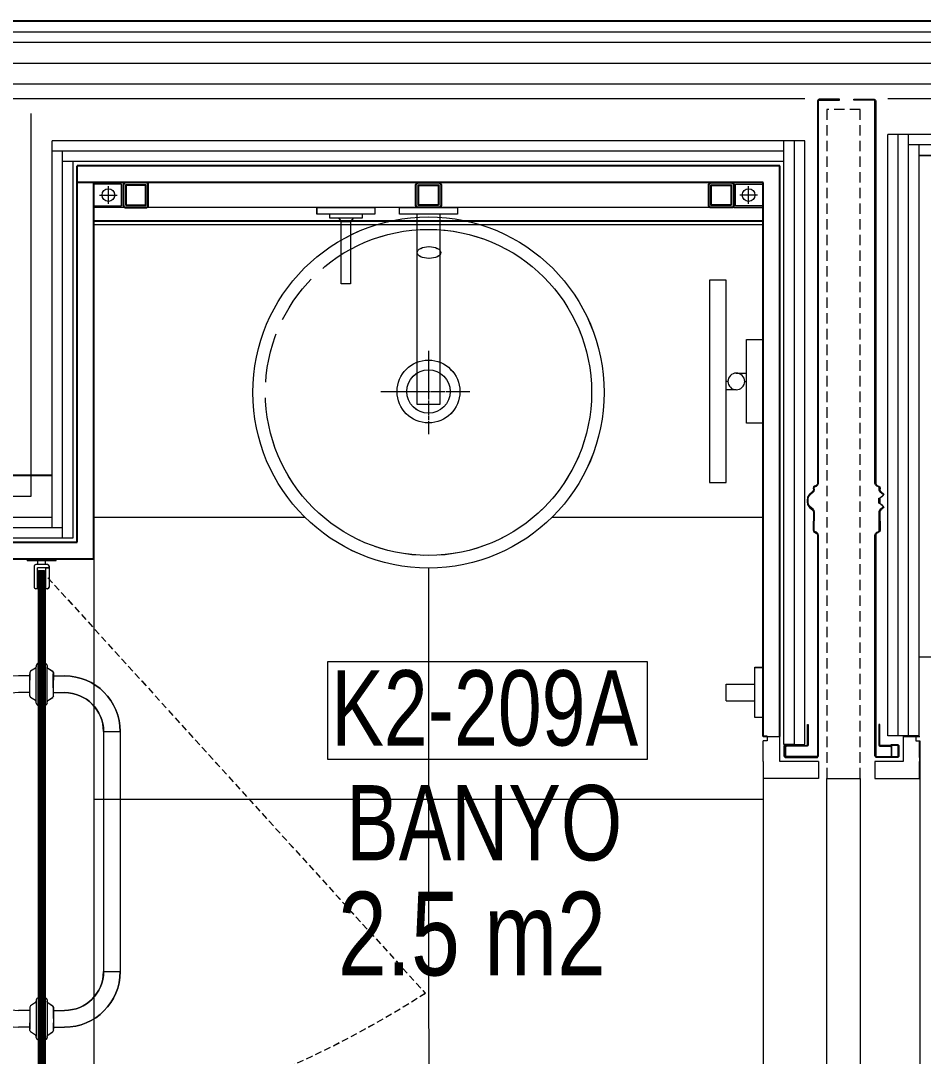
# Model space of a CAD drawing. Header units: millimetres. Extents: x 26282 to 30760, y 1404 to 4574.
# Drawn here: x 28303.4 to 28411.3, y 3043.4 to 3167.3 of the extents above; entities that cross this region are included whole.
import ezdxf

# ---------------------------------------------------------------- set-up
doc = ezdxf.new("R2010")
doc.units = ezdxf.units.MM
doc.header["$LTSCALE"] = 0.25
for name, pattern in [('AM_DIN_F_W050', [6.25, 4.75, -1.5]), ('CENTER2', [1.125, 0.75, -0.125, 0.125, -0.125]), ('HIDDEN', [0.375, 0.25, -0.125]), ('HIDDEN2', [4.7625, 3.175, -1.5875])]:
    doc.linetypes.add(name, pattern=pattern)
for name, color, linetype, lineweight in [('(YP-ZC) A-FURNITURE', 33, 'Continuous', 20), ('(YP-ZC) A-L-HIDDEN', 145, 'HIDDEN', 13), ('(YP-ZC) A-LW13', 148, 'Continuous', 13), ('AB-DUV', 4, 'Continuous', 50), ('BRONZE (3RDF)', 30, 'Continuous', 15), ('DOOR-INT (3RDF)', 157, 'Continuous', 15), ('FLOOR_MARBLE (3RDF)', 67, 'Continuous', 13), ('FURNITURE (3RDF)', 43, 'Continuous', 20), ('GYPSIUM BOARD (3RDF)', 97, 'Continuous', 20), ('HIDDEN (3RDF)', 145, 'HIDDEN', 13), ('ID-ALCIPAN', 124, 'Continuous', 20), ('ID-HATCH', 252, 'Continuous', 18), ('LIGHTENING FIXTURE (3RDF)', 50, 'Continuous', 20), ('METAL (3RDF)', 171, 'Continuous', 15), ('METAL PROFILE (3RDF)', 251, 'Continuous', 18), ('MIRROR (3RDF)', 150, 'Continuous', 9), ('SANITARY (3RDF)', 153, 'Continuous', 20), ('SANITARY-ACCESSORIES(3RDF)', 2, 'Continuous', 9), ('TEXT-GNRL (3RDF)', 254, 'Continuous', 15), ('WALL CLADDING (3RDF)', 43, 'Continuous', 13), ('WALLPAPER (3RDF)', 63, 'Continuous', 13), ('WOOD (3RDF)', 45, 'Continuous', 15)]:
    doc.layers.add(name, color=color, linetype=linetype, lineweight=lineweight)
for name, color, linetype in [('ACCESSORIES (3RDF)', 2, 'Continuous'), ('ID-PROFIL', 145, 'Continuous'), ('WALL COVERING_MARBLE (3RDF)', 246, 'Continuous')]:
    doc.layers.add(name, color=color, linetype=linetype)
doc.styles.add('M-IKI-50', font='arial.ttf', dxfattribs={"width": 0.75, "height": 10})
doc.styles.add('M-UC-50', font='arial.ttf', dxfattribs={"width": 0.75, "height": 15})
doc.linetypes.add('BATTING', pattern='A,0.0001,-0.1,[134,ltypeshp.shx,S=0.1,R=0,X=-0.1,Y=0],-0.2,[134,ltypeshp.shx,S=0.1,R=180,X=0.1,Y=0],-0.1', length=0.4001)

# ---------------------------------------------------------------- blocks, each defined once
blk = doc.blocks.new('A$C507954D5')
at = {"layer": 'WOOD (3RDF)'}
h = blk.add_hatch(color=256, dxfattribs=at)
h.dxf.hatch_style = 1
h.paths.add_polyline_path([(4.44, 2.83), (4.44, 0), (5.86, 1.41)])
for p, q in [((5.86, 1.41), (4.44, 2.83)), ((4.44, 2.83), (4.44, 0)), ((0, 1.41), (4.44, 1.41)), ((5.86, 1.41), (4.44, 0))]:
    blk.add_line(p, q, dxfattribs=at)
blk = doc.blocks.new('A$C758C6CDD')
at = {"layer": 'BRONZE (3RDF)', "color": 252}
blk.add_line((1.3, 0, 0), (3.1, 0, 0), dxfattribs=at)
at = {"layer": 'BRONZE (3RDF)', "elevation": 0}
blk.add_lwpolyline([(0.3, 2), (0.3, 0.8), (1.1, 0.8), (1.1, 0.2), (0, 0.2), (0, 0), (1.3, 0), (1.3, 1), (0.5, 1), (0.5, 1.8), (3.1, 1.8), (3.1, 0), (3.6, 0), (3.6, 0.2), (3.3, 0.2), (3.3, 2), (0.3, 2)], dxfattribs=at)
at = {"layer": 'WOOD (3RDF)', "elevation": 0}
blk.add_lwpolyline([(3.3, 0.2), (3.3, 2.2), (0.3, 2.2), (0.3, 0.2)], dxfattribs=at)
blk = doc.blocks.new('DOLAP-08')
at = {"layer": 'ACCESSORIES (3RDF)', "linetype": 'HIDDEN2'}
blk.add_lwpolyline([(27, 16.36), (76, 16.36), (76, 57.36), (27, 57.36), (27, 16.36)], dxfattribs=at)
at = {"layer": 'HIDDEN (3RDF)', "color": 8, "linetype": 'HIDDEN', "ltscale": 12.5}
for p, q in [((4, 62.2), (4, 11.4)), ((76, 11.4), (76.01, 62.2)), ((4, 40.02, 0), (6, 40.02, 0)), ((6, 40.02, 0), (6, 33.02, 0)), ((74, 40.36), (74, 33.36)), ((76, 40.36), (74, 40.36)), ((74, 37.86), (6, 37.86)), ((74, 35.86), (6, 35.86)), ((4, 33.02, 0), (6, 33.02, 0)), ((76, 33.36), (74, 33.36)), ((4, 11.4, 0.02), (2, 11.4, 0.02)), ((76, 11.4), (78, 11.4)), ((41, 9.4), (78, 9.4)), ((39, 6.2), (2, 6.2)), ((41, 6.4), (78, 6.4)), ((39, 3.2), (2, 3.2))]:
    blk.add_line(p, q, dxfattribs=at)
for points in [[(11.22, 40.92, -0.066142), (15.72, 57.07, -1.08017), (18.38, 55.85, 0.118246), (13.07, 41.25, 0.821198)], [(18.56, 40.92, -0.066142), (23.06, 57.07, -1.08017), (25.72, 55.85, 0.118246), (20.4, 41.25, 0.821198)], [(11.22, 32.81, 0.066142), (15.72, 16.66, 1.08017), (18.38, 17.88, -0.118246), (13.07, 32.48, -0.821198)], [(18.56, 32.81, 0.066142), (23.06, 16.66, 1.08017), (25.72, 17.88, -0.118246), (20.4, 32.48, -0.821198)]]:
    blk.add_lwpolyline(points, format="xyb", dxfattribs=at)
for points in [[(11.98, 41.09, -0.144333), (12.95, 40.81, -0.107177), (13.9, 39.85, -0.074331), (14.62, 38.55, -0.065016), (14.84, 36.86, -0.065016), (14.62, 35.18, -0.074324), (13.89, 33.88, -0.107177), (12.94, 32.93, -0.144333), (11.98, 32.64, -0.144333), (11.01, 32.93, -0.107177), (10.06, 33.88, -0.077818), (9.49, 35.18, -0.065016), (9.27, 36.87, -0.065016), (9.49, 38.55, -0.077818), (10.06, 39.85, -0.107177), (11.01, 40.81, -0.144333)], [(19.32, 41.09, -0.144333), (20.29, 40.81, -0.107177), (21.24, 39.85, -0.074331), (21.96, 38.55, -0.065016), (22.18, 36.86, -0.065016), (21.96, 35.18, -0.074324), (21.23, 33.88, -0.107177), (20.28, 32.93, -0.144333), (19.32, 32.64, -0.144333), (18.35, 32.93, -0.107177), (17.4, 33.88, -0.077818), (16.83, 35.18, -0.065016), (16.61, 36.87, -0.065016), (16.83, 38.55, -0.077818), (17.4, 39.85, -0.107177), (18.35, 40.81, -0.144333)]]:
    blk.add_lwpolyline(points, format="xyb", close=True, dxfattribs=at)
at = {"layer": 'WOOD (3RDF)'}
for p, q in [((0, 3.2), (0, 63.2)), ((2, 63.2), (2, 3.2)), ((80, 3.2), (80.01, 63.2)), ((2, 11.4), (78, 11.4)), ((2, 3.2), (0, 3.2))]:
    blk.add_line(p, q, dxfattribs=at)
for points in [[(0, 63.2), (80.01, 63.2)], [(78.01, 63.2), (78, 3.2), (80, 3.2)], [(2, 62.2), (78.01, 62.2)], [(74.71, 3.2), (77.7, 3.2), (78, 3.5), (78, 5.9), (77.7, 6.2), (39.3, 6.2), (39, 5.9), (39, 3.5), (39.3, 3.2), (71.71, 3.2)]]:
    blk.add_lwpolyline(points, dxfattribs=at)
blk.add_lwpolyline([(41, 6.7), (41, 9.1), (40.7, 9.4), (2.3, 9.4), (2, 9.1), (2, 6.7), (2.3, 6.4), (40.7, 6.4)], close=True, dxfattribs=at)
at = {"xscale": -1}
blk.add_blockref('A$C758C6CDD', (8.3, 6.2, 0), dxfattribs=at)
blk.add_blockref('A$C758C6CDD', (71.41, 3, 0))
at = {"layer": 'WOOD (3RDF)'}
blk.add_blockref('A$C507954D5', (18.49, 3.19, 0), dxfattribs=at)
at = {"layer": 'WOOD (3RDF)', "xscale": -1}
blk.add_blockref('A$C507954D5', (58.78, 0, 0), dxfattribs=at)
blk = doc.blocks.new('40x40 profil')
at = {"layer": 'ID-PROFIL'}
h = blk.add_hatch(color=256, dxfattribs=at)
h.paths.add_polyline_path([(1.6, 4), (-1.6, 4, 0.414214), (-2, 3.6), (-2, 0.4, 0.414214), (-1.6, 0), (1.6, 0, 0.414214), (2, 0.4), (2, 3.6, 0.414214)])
h.paths.add_polyline_path([(1.6, 3.6), (-1.6, 3.6), (-1.6, 0.4), (1.6, 0.4)], flags=16)
blk.add_lwpolyline([(1.6, 4), (-1.6, 4, 0.414214), (-2, 3.6), (-2, 0.4, 0.414214), (-1.6, 0), (1.6, 0, 0.414214), (2, 0.4), (2, 3.6, 0.414214)], format="xyb", close=True, dxfattribs=at)
blk.add_lwpolyline([(1.6, 3.6), (-1.6, 3.6), (-1.6, 0.4), (1.6, 0.4)], close=True, dxfattribs=at)
blk = doc.blocks.new('BATARYA_01')
for p, q in [((8.97, -1.21), (9.31, -1.65)), ((10.76, -1.21), (10.43, -1.65))]:
    blk.add_line(p, q)
for points in [[(-3.47, -0.8), (3.47, -0.8), (3.47, 0), (-3.47, 0)], [(6.4, -0.8), (13.33, -0.8), (13.33, 0), (6.4, 0)], [(-1.39, -0.8), (1.39, -0.8), (1.39, -23.5), (-1.39, -23.5)], [(7.91, -0.8), (11.83, -0.8), (11.83, -1.21), (7.91, -1.21)], [(9.31, -9.13), (10.43, -9.13), (10.43, -1.65), (9.31, -1.65)]]:
    blk.add_lwpolyline(points, close=True)
blk = doc.blocks.new('A$C6FDC0854')
at = {"color": 4, "linetype": 'CENTER2', "ltscale": 30}
for p, q in [((210, 259.9), (210, 160.1)), ((152.9, 211.1), (259.6, 211.1))]:
    blk.add_line(p, q, dxfattribs=at)
for centre, radius in [((210, 210), 210), ((210, 211.1), 37.5), ((210, 211.1), 26)]:
    blk.add_circle(centre, radius)
at = {"linetype": 'AM_DIN_F_W050', "ltscale": 50}
blk.add_circle((210, 210), 195, dxfattribs=at)
blk.add_ellipse((210.6, 377.3), major_axis=(-14.1, 0), ratio=0.499592)
blk = doc.blocks.new('BANYOTEZGAHI-209')
at = {"layer": '(YP-ZC) A-FURNITURE', "elevation": 0}
blk.add_lwpolyline([(54.8, 6.1), (80, 6.1), (80, 46.1), (0, 46.1), (0, 6.1), (25.2, 6.1)], dxfattribs=at)
at = {"layer": 'LIGHTENING FIXTURE (3RDF)'}
for p, q in [((0.68, 44.6, 0), (2.78, 44.6, 0)), ((1.73, 43.55, 0), (1.73, 45.65, 0)), ((79.32, 44.6, 0), (77.22, 44.6, 0)), ((78.27, 43.55, 0), (78.27, 45.65, 0))]:
    blk.add_line(p, q, dxfattribs=at)
for centre in [(1.73, 44.6, 0), (78.27, 44.6, 0)]:
    blk.add_circle(centre, 0.75, dxfattribs=at)
at = {"layer": 'MIRROR (3RDF)', "color": 8, "extrusion": (-1.27097e-10, -3.12201e-07, 1), "elevation": 0}
blk.add_lwpolyline([(3.3, 43.3), (3.3, 45.9), (0, 45.9), (0, 46.1), (3.5, 46.1), (3.5, 43.1), (0, 43.1), (0, 43.3)], close=True, dxfattribs=at)
at = {"layer": 'MIRROR (3RDF)', "color": 8, "extrusion": (1.27097e-10, -3.12201e-07, 1), "elevation": 0}
blk.add_lwpolyline([(76.7, 43.3), (76.7, 45.9), (80, 45.9), (80, 46.1), (76.5, 46.1), (76.5, 43.1), (80, 43.1), (80, 43.3)], close=True, dxfattribs=at)
at = {"layer": 'MIRROR (3RDF)', "elevation": 0}
blk.add_lwpolyline([(80, 41.1), (80, 41.5), (0, 41.5), (0, 41.1)], close=True, dxfattribs=at)
at = {"layer": 'WALL CLADDING (3RDF)', "elevation": 0}
blk.add_lwpolyline([(80, 41.5), (80, 43.1), (0, 43.1), (0, 41.5)], close=True, dxfattribs=at)
at = {"layer": 'METAL PROFILE (3RDF)', "xscale": 0.7499999999863942, "yscale": 0.7499999999863942, "zscale": 0.7499999999863942, "rotation": 180}
blk.add_blockref('40x40 profil', (5, 46.1, 0), dxfattribs=at)
at = {"layer": 'METAL PROFILE (3RDF)', "extrusion": (0, 0, -1), "xscale": 0.7499999999863942, "yscale": 0.7499999999863942, "zscale": -0.7499999999863942, "rotation": 180}
for p in [(-40, 46.1, 0), (-75, 46.1, 0)]:
    blk.add_blockref('40x40 profil', p, dxfattribs=at)
at = {"layer": 'SANITARY (3RDF)', "linetype": 'Continuous', "lineweight": 5, "xscale": -1}
blk.add_blockref('BATARYA_01', (40, 43.1, 0), dxfattribs=at)
at = {"layer": 'SANITARY (3RDF)', "xscale": 0.1, "yscale": 0.1, "zscale": 0.1}
blk.add_blockref('A$C6FDC0854', (19, 0, 0), dxfattribs=at)
blk = doc.blocks.new('ZERGTEZTY')
at = {"layer": 'SANITARY-ACCESSORIES(3RDF)'}
for p, q in [((12647.41, 1641.18), (12642.41, 1641.18)), ((12642.66, 1640.93), (12642.81, 1640.93)), ((12647.02, 1640.93), (12642.81, 1640.93)), ((12642.97, 1640.85), (12643.35, 1640.26)), ((12646.85, 1640.85), (12646.47, 1640.26)), ((12647.16, 1640.93), (12647.02, 1640.93)), ((12682.41, 1641.18), (12687.41, 1641.18)), ((12682.41, 1641.18), (12687.41, 1641.18)), ((12682.66, 1640.93), (12682.81, 1640.93)), ((12682.66, 1640.93), (12682.81, 1640.93)), ((12682.81, 1640.93), (12687.02, 1640.93)), ((12682.81, 1640.93), (12687.02, 1640.93)), ((12682.97, 1640.85), (12683.35, 1640.26)), ((12686.85, 1640.85), (12686.47, 1640.26)), ((12687.16, 1640.93), (12687.02, 1640.93)), ((12687.16, 1640.93), (12687.02, 1640.93)), ((12643.52, 1640.18), (12644.41, 1640.18)), ((12646.16, 1640.18), (12643.66, 1640.18)), ((12643.91, 1640.18), (12643.91, 1638.83)), ((12646.31, 1640.18), (12644.41, 1640.18)), ((12645.91, 1640.18), (12645.91, 1638.83)), ((12683.52, 1640.18), (12685.41, 1640.18)), ((12683.66, 1640.18), (12686.16, 1640.18)), ((12683.91, 1640.18), (12683.91, 1638.83)), ((12686.31, 1640.18), (12685.41, 1640.18)), ((12685.91, 1640.18), (12685.91, 1638.83)), ((12650.56, 1634.18), (12650.56, 1632.18)), ((12650.56, 1634.18), (12679.26, 1634.18)), ((12679.26, 1634.18), (12679.26, 1632.18)), ((12679.26, 1634.18), (12679.26, 1632.18)), ((12650.56, 1632.18), (12679.26, 1632.18))]:
    blk.add_line(p, q, dxfattribs=at)
for centre, radius, start, end in [((12642.66, 1641.18), 0.25, 179.9982, 269.9982), ((12642.81, 1640.73), 0.2, 35.5359, 89.9982), ((12647.02, 1640.73), 0.2, 89.9982, 144.4605), ((12647.16, 1641.18), 0.25, 269.9982, 359.9982), ((12682.66, 1641.18), 0.25, 179.9982, 269.9982), ((12682.66, 1641.18), 0.25, 179.9982, 269.9982), ((12682.81, 1640.73), 0.2, 35.5359, 89.9982), ((12682.81, 1640.73), 0.2, 35.5359, 89.9982), ((12687.02, 1640.73), 0.2, 89.9982, 144.4605), ((12687.02, 1640.73), 0.2, 89.9982, 144.4605), ((12687.16, 1641.18), 0.25, 269.9982, 359.9982), ((12687.16, 1641.18), 0.25, 269.9982, 359.9982), ((12643.52, 1640.38), 0.2, 215.5359, 269.9982), ((12646.31, 1640.38), 0.2, 269.9982, 324.4605), ((12683.52, 1640.38), 0.2, 215.5359, 269.9982), ((12686.31, 1640.38), 0.2, 269.9982, 324.4605), ((12650.56, 1638.83), 6.65, 179.9982, 269.9982), ((12650.56, 1638.83), 4.65, 179.9982, 269.9982), ((12679.26, 1638.83), 4.65, 269.9982, 359.9982), ((12679.26, 1638.83), 6.65, 269.9982, 359.9982)]:
    blk.add_arc(centre, radius, start, end, dxfattribs=at)
blk = doc.blocks.new('A$C3AC107B1')
for p, q in [((0.05, 69.5), (3.55, 69.5)), ((3.35, 69.68), (0.25, 69.68)), ((1.35, 69), (1.35, 69.5)), ((2.25, 69), (2.25, 69.5))]:
    blk.add_line(p, q)
at = {"linetype": 'Continuous'}
for p, q in [((0.9, 68.8), (0.9, 66.3)), ((2.5, 69), (1.1, 69)), ((1.3, 66.1), (1.3, 68.6)), ((2.7, 68.6), (1.3, 68.6)), ((2.3, 66.1), (2.3, 68.58)), ((2.7, 68.58), (2.3, 68.58)), ((2.7, 68.8), (2.7, 68.6)), ((2.7, 68.58), (2.7, 66.3)), ((1.3, 66.1), (1.1, 66.1)), ((2.5, 66.1), (2.3, 66.1))]:
    blk.add_line(p, q, dxfattribs=at)
at = {"color": 141}
for p, q in [((1.5, 68.3), (1.4, 68.2)), ((1.4, 68.2), (1.4, 0.1)), ((1.5, 68.3), (2.1, 68.3)), ((1.5, 68.3), (1.5, 0)), ((1.6, 68.3), (1.6, 0)), ((1.7, 68.3), (1.7, 0)), ((1.8, 68.3), (1.8, 0)), ((1.9, 68.3), (1.9, 0)), ((2, 68.3), (2, 0)), ((2.1, 68.3), (2.2, 68.2)), ((2.1, 68.3), (2.1, 0)), ((2.2, 68.2), (2.2, 0.1)), ((1.5, 0), (1.4, 0.1)), ((2.1, 0), (2.2, 0.1))]:
    blk.add_line(p, q, dxfattribs=at)
at = {"color": 251, "linetype": 'HIDDEN2'}
blk.add_lwpolyline([(1.75, 68.3), (47.67, 17.75)], dxfattribs=at)
at = {"color": 141}
blk.add_lwpolyline([(1.5, 0), (2.1, 0)], dxfattribs=at)
for centre, start, end in [((0.25, 69.48), 90, 173.8235), ((3.35, 69.48), 6.1765, 90)]:
    blk.add_arc(centre, 0.2, start, end)
at = {"linetype": 'Continuous'}
for centre, start, end in [((1.1, 68.8), 90, 180), ((2.5, 68.8), 0, 90), ((1.1, 66.3), 180, 270), ((2.5, 66.3), 270, 0)]:
    blk.add_arc(centre, 0.2, start, end, dxfattribs=at)
at = {"color": 251, "linetype": 'HIDDEN2'}
blk.add_arc((-18.41, 120.46), 122.13, 279.4986, 302.755, dxfattribs=at)
at = {"layer": 'SANITARY-ACCESSORIES(3RDF)', "rotation": 270}
blk.add_blockref('ZERGTEZTY', (-1639.78, 12699.59), dxfattribs=at)
at = {"layer": 'SANITARY-ACCESSORIES(3RDF)', "xscale": -1, "rotation": 90}
blk.add_blockref('ZERGTEZTY', (1643.38, 12699.59), dxfattribs=at)
blk = doc.blocks.new('A$C1F2C7FBF')
for p, q in [((-0.006, 1), (-0.006, 2)), ((-0.006, 2), (1.699, 2)), ((-0.006, 1), (1.699, 1))]:
    blk.add_line(p, q)
blk.add_lwpolyline([(1.699, 3), (2.199, 3), (2.199, 0), (1.699, 0)], close=True)
blk = doc.blocks.new('A$C187D15ED')
at = {"layer": '(YP-ZC) A-L-HIDDEN', "ltscale": 20}
blk.add_lwpolyline([(8829.37, 2951.65), (8829.37, 2871.65), (8833.37, 2871.65), (8833.37, 2951.65)], close=True, dxfattribs=at)
at = {"layer": '(YP-ZC) A-LW13', "ltscale": 0.25}
for p, q in [((9008.5, 2954.65), (8620, 2954.65)), ((9008.5, 2954.65), (8620, 2954.65)), ((9001.25, 2954.65), (8637.5, 2954.65)), ((9001.25, 2954.65), (8637.5, 2954.65)), ((8826.75, 2952.9), (8731.75, 2952.9)), ((8826.75, 2952.9), (8731.75, 2952.9)), ((9001.25, 2952.9), (8836.65, 2952.9)), ((9001.25, 2952.9), (8836.65, 2952.9)), ((8856.27, 2952.9), (8836.65, 2952.9))]:
    blk.add_line(p, q, dxfattribs=at)
at = {"layer": 'DOOR-INT (3RDF)', "ltscale": 0.25}
blk.add_lwpolyline([(8829.37, 2791.65), (8829.37, 2871.65), (8833.37, 2871.65), (8833.37, 2791.65)], close=True, dxfattribs=at)
at = {"layer": 'FLOOR_MARBLE (3RDF)'}
for p, q in [((8840.5, 2874.54), (8840.5, 2791.65)), ((8821.75, 2871.65), (8821.75, 2791.65))]:
    blk.add_line(p, q, dxfattribs=at)
blk.add_lwpolyline([(8729.25, 2897.9), (8741.75, 2897.9), (8741.75, 2827.9), (8729.25, 2827.9)], close=True, dxfattribs=at)
at = {"layer": 'FLOOR_MARBLE (3RDF)', "elevation": 0}
blk.add_lwpolyline([(8781.75, 2896.8), (8781.77, 2786.65)], dxfattribs=at)
at = {"layer": 'FLOOR_MARBLE (3RDF)'}
blk.add_lwpolyline([(8741.75, 2869.15), (8821.75, 2869.15)], dxfattribs=at)
at = {"layer": 'GYPSIUM BOARD (3RDF)', "ltscale": 0.25}
for points in [[(8824.25, 2875.7), (8826.75, 2875.7)], [(8825.5, 2875.7), (8824.25, 2875.7)]]:
    blk.add_lwpolyline(points, dxfattribs=at)
at = {"layer": 'ID-ALCIPAN', "ltscale": 0.25}
for p, q in [((9011.75, 2962.15), (8625.75, 2962.15)), ((9010.5, 2960.9), (8624.5, 2960.9)), ((9009.25, 2959.65), (8624.5, 2959.65)), ((8996.25, 2948.65), (8836.65, 2948.65)), ((8836.65, 2876.75), (8836.65, 2948.65)), ((8837.9, 2876.75), (8837.9, 2948.65)), ((8839.15, 2876.75), (8839.15, 2948.65)), ((8826.75, 2947.9), (8736.75, 2947.9)), ((8736.75, 2901.65), (8736.75, 2947.9)), ((8824.25, 2875.7), (8824.25, 2947.9)), ((8825.5, 2875.7), (8825.5, 2947.9)), ((8826.75, 2875.7), (8826.75, 2947.9)), ((8995, 2947.4), (8839.15, 2947.4)), ((8840.4, 2876.75), (8840.4, 2947.4)), ((8824.25, 2946.65), (8736.75, 2946.65)), ((8738, 2900.4), (8738, 2946.65)), ((8993.75, 2946.15), (8840.4, 2946.15)), ((8824.25, 2945.4), (8738, 2945.4)), ((8739.25, 2900.4), (8739.25, 2945.4)), ((8644.25, 2902.9), (8736.75, 2902.9)), ((8644.25, 2901.65), (8738, 2901.65)), ((8645.5, 2900.4), (8739.25, 2900.4)), ((8840.4, 2876.75), (8836.65, 2876.75))]:
    blk.add_line(p, q, dxfattribs=at)
at = {"layer": 'ID-HATCH', "linetype": 'BATTING', "lineweight": 0, "ltscale": 4.5}
for p, q in [((9005.75, 2957.15), (8622, 2957.15)), ((8734.25, 2905.4), (8734.25, 2951.15)), ((8641.75, 2905.4), (8734.25, 2905.4))]:
    blk.add_line(p, q, dxfattribs=at)
at = {"layer": 'ID-PROFIL'}
blk.add_line((8639.25, 2907.9), (8736.75, 2907.9), dxfattribs=at)
blk.add_line((8639.25, 2907.9), (8736.75, 2907.9), dxfattribs=at)
at = {"layer": 'METAL (3RDF)'}
for points in [[(8827.94, 2901.18, -0.291266), (8827.85, 2901.33), (8827.88, 2903.52, 0.224595), (8827.73, 2903.83), (8827.37, 2904.14, -0.199879), (8827.15, 2904.55, -0.041799), (8827.15, 2905.14, -0.199879), (8827.37, 2905.55), (8827.73, 2905.86, 0.224595), (8827.88, 2906.17), (8827.85, 2906.36, -0.291266), (8827.94, 2906.51), (8828.14, 2906.6, 0.288272), (8828.37, 2906.96), (8828.37, 2952.67, -0.414214), (8828.46, 2952.76), (8830.87, 2952.76), (8830.87, 2952.86), (8828.46, 2952.86, 0.414214), (8828.27, 2952.67), (8828.27, 2906.96, -0.288272), (8828.1, 2906.69), (8827.9, 2906.6, 0.291266), (8827.75, 2906.36), (8827.78, 2906.17, -0.224595), (8827.67, 2905.94), (8827.3, 2905.63, 0.199879), (8827.05, 2905.15, 0.041799), (8827.05, 2904.54, 0.199879), (8827.3, 2904.06), (8827.67, 2903.75, -0.224595), (8827.78, 2903.52), (8827.75, 2901.33, 0.291266), (8827.9, 2901.09), (8828.1, 2900.99, -0.288272), (8828.27, 2900.72), (8828.27, 2874.35, -0.414214), (8828.17, 2874.25), (8824.45, 2874.25, -0.414214), (8824.35, 2874.35), (8824.35, 2875.5, -0.414214), (8824.45, 2875.6), (8825.17, 2875.6), (8825.17, 2875.7), (8824.45, 2875.7, 0.414214), (8824.25, 2875.5), (8824.25, 2874.35, 0.414214), (8824.45, 2874.15), (8828.17, 2874.15, 0.414214), (8828.37, 2874.35), (8828.37, 2900.72, 0.288272), (8828.14, 2901.08)], [(8835.55, 2901.18, 0.291266), (8835.64, 2901.33), (8835.62, 2903.52, -0.224595), (8835.76, 2903.83), (8836.13, 2904.14, 0.136398), (8835.59, 2904.55, 0.041799), (8835.59, 2905.14, 0.136398), (8836.13, 2905.55), (8835.76, 2905.86, -0.224595), (8835.62, 2906.17), (8835.64, 2906.36, 0.291266), (8835.55, 2906.51), (8835.35, 2906.6, -0.288272), (8835.12, 2906.96), (8835.12, 2952.67, 0.414214), (8835.03, 2952.76), (8832.62, 2952.76), (8832.62, 2952.86), (8835.03, 2952.86, -0.414214), (8835.22, 2952.67), (8835.22, 2906.96, 0.288272), (8835.39, 2906.69), (8835.59, 2906.6, -0.291266), (8835.74, 2906.36), (8835.72, 2906.17, 0.224595), (8835.82, 2905.94), (8836.19, 2905.63, -0.155145), (8835.69, 2905.15, -0.041799), (8835.69, 2904.54, -0.155145), (8836.19, 2904.06), (8835.82, 2903.75, 0.224595), (8835.72, 2903.52), (8835.74, 2901.33, -0.291266), (8835.59, 2901.09), (8835.39, 2900.99, 0.288272), (8835.22, 2900.72), (8835.22, 2874.35, 0.414214), (8835.32, 2874.25), (8837.8, 2874.25, 0.414214), (8837.9, 2874.35), (8837.9, 2875.5, 0.414214), (8837.8, 2875.6), (8837.07, 2875.6), (8837.07, 2875.7), (8837.8, 2875.7, -0.414214), (8838, 2875.5), (8838, 2874.35, -0.414214), (8837.8, 2874.15), (8835.32, 2874.15, -0.414214), (8835.12, 2874.35), (8835.12, 2900.72, -0.288272), (8835.35, 2901.08)], [(8826.95, 2875.5), (8824.55, 2875.5, 0.414214), (8824.45, 2875.4), (8824.45, 2874.35), (8824.35, 2874.35), (8824.35, 2875.4, -0.414214), (8824.55, 2875.6), (8826.95, 2875.6, 0.414214), (8827.05, 2875.7), (8827.05, 2878.1), (8827.15, 2878.1), (8827.15, 2875.7, -0.414214)], [(8835.79, 2875.5), (8836.95, 2875.5, -0.414214), (8837.05, 2875.4), (8837.05, 2874.35), (8837.15, 2874.35), (8837.15, 2875.4, 0.414214), (8836.95, 2875.6), (8835.79, 2875.6, -0.414214), (8835.69, 2875.7), (8835.69, 2878.1), (8835.59, 2878.1), (8835.59, 2875.7, 0.414214)]]:
    blk.add_lwpolyline(points, format="xyb", close=True, dxfattribs=at)
at = {"layer": 'SANITARY-ACCESSORIES(3RDF)'}
for p, q in [((8818.55, 2920.12, 0), (8819.75, 2920.12, 0)), ((8817.55, 2919.12, 0), (8817.35, 2919.12, 0)), ((8819.55, 2919.12, 0), (8819.75, 2919.12, 0)), ((8818.55, 2918.12, 0), (8817.35, 2918.12, 0))]:
    blk.add_line(p, q, dxfattribs=at)
at = {"layer": 'SANITARY-ACCESSORIES(3RDF)', "elevation": 0}
for points in [[(8817.35, 2907.04), (8817.35, 2931.21), (8815.35, 2931.21), (8815.35, 2907.04)], [(8819.75, 2914.12), (8819.75, 2924.12), (8821.75, 2924.12), (8821.75, 2914.12)]]:
    blk.add_lwpolyline(points, close=True, dxfattribs=at)
at = {"layer": 'SANITARY-ACCESSORIES(3RDF)'}
for start, end in [(90, 360), (270, 180)]:
    blk.add_arc((8818.55, 2919.12, 0), 1, start, end, dxfattribs=at)
at = {"layer": 'TEXT-GNRL (3RDF)', "linetype": 'Continuous'}
blk.add_lwpolyline([(8769.71, 2885.61), (8807.9, 2885.61), (8807.9, 2873.89), (8769.71, 2873.89)], close=True, dxfattribs=at)
at = {"layer": 'WALL COVERING_MARBLE (3RDF)'}
for p, q in [((8823.75, 2944.9), (8739.75, 2944.9)), ((8739.75, 2899.9), (8739.75, 2944.9)), ((8823.75, 2876.65), (8823.75, 2944.9)), ((8821.75, 2942.9), (8739.75, 2942.9)), ((8741.75, 2897.9), (8741.75, 2942.9)), ((8821.75, 2876.65), (8821.75, 2942.9)), ((8647.25, 2899.9), (8739.75, 2899.9)), ((8649.25, 2897.9), (8741.75, 2897.9)), ((8840.5, 2874.15), (8840.5, 2876.15)), ((8840.5, 2871.65), (8840.5, 2873.65))]:
    blk.add_line(p, q, dxfattribs=at)
blk.add_lwpolyline([(8822.25, 2876.65), (8821.75, 2876.65)], dxfattribs=at)
at = {"layer": 'WALLPAPER (3RDF)'}
for p, q in [((9011.85, 2962.25), (8627.1, 2962.25)), ((8838.5, 2876.65), (8840.5, 2876.65))]:
    blk.add_line(p, q, dxfattribs=at)
at = {"layer": 'WOOD (3RDF)'}
for p, q in [((8822.25, 2876.65), (8822.25, 2876.15)), ((8823.75, 2873.65), (8823.75, 2876.65)), ((8840, 2876.65), (8840, 2876.15)), ((8821.75, 2873.65), (8821.75, 2876.15)), ((8828.37, 2873.65), (8823.75, 2873.65)), ((8828.37, 2871.65), (8821.75, 2871.65)), ((8835.12, 2871.65), (8840.5, 2871.65))]:
    blk.add_line(p, q, dxfattribs=at)
for points in [[(8822.25, 2876.65), (8823.75, 2876.65)], [(8840, 2876.65), (8838.5, 2876.65), (8838.5, 2873.65), (8835.12, 2873.65)], [(8822.25, 2876.15), (8821.75, 2876.15)], [(8840, 2876.15), (8840.5, 2876.15)], [(8840.5, 2871.65), (8840.5, 2876.15)], [(8821.75, 2873.65), (8821.75, 2871.65)], [(8828.37, 2873.65), (8828.37, 2871.65)], [(8835.12, 2873.65), (8835.12, 2871.65)]]:
    blk.add_lwpolyline(points, dxfattribs=at)
at = {"layer": 'DOOR-INT (3RDF)'}
blk.add_blockref('A$C3AC107B1', (8733.7, 2828.22), dxfattribs=at)
at = {"layer": 'FURNITURE (3RDF)', "ltscale": 0.2}
for name, p in [('DOLAP-08', (8840.4, 2882.95)), ('BANYOTEZGAHI-209', (8741.75, 2896.8))]:
    blk.add_blockref(name, p, dxfattribs=at)
at = {"layer": 'SANITARY-ACCESSORIES(3RDF)', "xscale": 2, "yscale": 2, "zscale": 2}
blk.add_blockref('A$C1F2C7FBF', (8817.35, 2878.93), dxfattribs=at)
at = {"layer": 'TEXT-GNRL (3RDF)', "linetype": 'Continuous', "width": 0.75}
for s, height, style, p in [('K2-209A', 9, 'M-UC-50', (8770.12, 2875.58)), ('BANYO', 9, 'M-UC-50', (8771.9, 2861.85)), ('2.5 m2', 10, 'M-IKI-50', (8770.93, 2848.09))]:
    blk.add_text(s, height=height, dxfattribs=dict(at, style=style)).set_placement(p)

msp = doc.modelspace()

# ---------------------------------------------------------------- block references
at = {"layer": 'AB-DUV', "ltscale": 100}
msp.add_blockref('A$C187D15ED', (19570.424, 205.028, 5.126), dxfattribs=at)

# ---------------------------------------------------------------- next in the draw order: hatches: boundary and pattern name
at = {"layer": 'ID-PROFIL'}
h = msp.add_hatch(color=256, dxfattribs=at)
h.paths.add_polyline_path([(28315.97, 3144.927), (28318.37, 3144.927, 0.4142136), (28318.67, 3145.227), (28318.67, 3147.627, 0.4142136), (28318.37, 3147.927), (28315.97, 3147.927, 0.4142136), (28315.67, 3147.627), (28315.67, 3145.227, 0.4142136)])
h.paths.add_polyline_path([(28315.97, 3145.227), (28318.37, 3145.227), (28318.37, 3147.627), (28315.97, 3147.627)], flags=16)
h = msp.add_hatch(color=256, dxfattribs=at)
h.paths.add_polyline_path([(28353.372, 3144.93), (28350.972, 3144.93, -0.4142136), (28350.672, 3145.23), (28350.672, 3147.63, -0.4142136), (28350.972, 3147.93), (28353.372, 3147.93, -0.4142136), (28353.672, 3147.63), (28353.672, 3145.23, -0.4142136)])
h.paths.add_polyline_path([(28353.372, 3145.23), (28350.972, 3145.23), (28350.972, 3147.63), (28353.372, 3147.63)], flags=16)
h = msp.add_hatch(color=256, dxfattribs=at)
h.paths.add_polyline_path([(28388.37, 3144.929), (28385.97, 3144.929, -0.4142136), (28385.67, 3145.229), (28385.67, 3147.629, -0.4142136), (28385.97, 3147.929), (28388.37, 3147.929, -0.4142136), (28388.67, 3147.629), (28388.67, 3145.229, -0.4142136)])
h.paths.add_polyline_path([(28388.37, 3145.229), (28385.97, 3145.229), (28385.97, 3147.629), (28388.37, 3147.629)], flags=16)

# ---------------------------------------------------------------- next in the draw order: linework, layer by layer
at = {"layer": '(YP-ZC) A-FURNITURE', "elevation": 5.126}
msp.add_lwpolyline([(28366.969, 3107.929), (28392.171, 3107.929), (28392.171, 3147.929), (28312.171, 3147.929), (28312.171, 3107.929), (28337.372, 3107.929)], dxfattribs=at)
at = {"layer": 'DOOR-INT (3RDF)'}
for p, q in [((28304.172, 3102.75, 5.126), (28307.669, 3102.75, 5.126)), ((28307.47, 3102.928, 5.126), (28304.37, 3102.928, 5.126)), ((28305.47, 3102.25, 5.126), (28305.47, 3102.75, 5.126)), ((28306.37, 3102.25, 5.126), (28306.37, 3102.75, 5.126))]:
    msp.add_line(p, q, dxfattribs=at)
at = {"layer": 'DOOR-INT (3RDF)', "linetype": 'Continuous'}
for p, q in [((28305.02, 3102.05, 5.126), (28305.02, 3099.55, 5.126)), ((28306.62, 3102.25, 5.126), (28305.22, 3102.25, 5.126)), ((28306.82, 3102.05, 5.126), (28306.82, 3101.85, 5.126)), ((28305.42, 3099.35, 5.126), (28305.42, 3101.85, 5.126)), ((28306.82, 3101.85, 5.126), (28305.42, 3101.85, 5.126)), ((28306.42, 3099.35, 5.126), (28306.42, 3101.834, 5.126)), ((28306.82, 3101.834, 5.126), (28306.42, 3101.834, 5.126)), ((28306.82, 3101.834, 5.126), (28306.82, 3099.55, 5.126)), ((28305.42, 3099.35, 5.126), (28305.22, 3099.35, 5.126)), ((28306.62, 3099.35, 5.126), (28306.42, 3099.35, 5.126))]:
    msp.add_line(p, q, dxfattribs=at)
at = {"layer": 'DOOR-INT (3RDF)', "color": 141}
for p, q in [((28305.62, 3101.55, 5.126), (28305.52, 3101.45, 5.126)), ((28305.52, 3101.45, 5.126), (28305.521, 3033.35, 5.126)), ((28305.62, 3101.55, 5.126), (28306.22, 3101.55, 5.126)), ((28305.62, 3101.55, 5.126), (28305.621, 3033.25, 5.126)), ((28305.72, 3101.55, 5.126), (28305.721, 3033.25, 5.126)), ((28305.82, 3101.55, 5.126), (28305.821, 3033.25, 5.126)), ((28305.92, 3101.55, 5.126), (28305.921, 3033.25, 5.126)), ((28306.02, 3101.55, 5.126), (28306.021, 3033.25, 5.126)), ((28306.12, 3101.55, 5.126), (28306.121, 3033.25, 5.126)), ((28306.22, 3101.55, 5.126), (28306.32, 3101.45, 5.126)), ((28306.22, 3101.55, 5.126), (28306.221, 3033.25, 5.126)), ((28306.32, 3101.45, 5.126), (28306.321, 3033.35, 5.126))]:
    msp.add_line(p, q, dxfattribs=at)
at = {"layer": 'DOOR-INT (3RDF)', "color": 251, "linetype": 'HIDDEN2', "elevation": 5.126}
msp.add_lwpolyline([(28305.871, 3101.549), (28351.796, 3050.996)], dxfattribs=at)
at = {"layer": 'DOOR-INT (3RDF)'}
for centre, start, end in [((28304.37, 3102.728, 5.126), 90, 173.82354), ((28307.47, 3102.728, 5.126), 6.17646, 90)]:
    msp.add_arc(centre, 0.2, start, end, dxfattribs=at)
at = {"layer": 'DOOR-INT (3RDF)', "linetype": 'Continuous'}
for centre, start, end in [((28305.22, 3102.05, 5.126), 90, 180), ((28306.62, 3102.05, 5.126), 0, 90), ((28305.22, 3099.55, 5.126), 180, 270), ((28306.62, 3099.55, 5.126), 270, 0)]:
    msp.add_arc(centre, 0.2, start, end, dxfattribs=at)
at = {"layer": 'DOOR-INT (3RDF)', "color": 251, "linetype": 'HIDDEN2'}
msp.add_arc((28285.716, 3153.71, 5.126), 122.135, 279.49856, 302.75504, dxfattribs=at)
at = {"layer": 'ID-PROFIL', "elevation": 5.126}
for points in [[(28315.97, 3144.927), (28318.37, 3144.927, 0.4142136), (28318.67, 3145.227), (28318.67, 3147.627, 0.4142136), (28318.37, 3147.927), (28315.97, 3147.927, 0.4142136), (28315.67, 3147.627), (28315.67, 3145.227, 0.4142136)], [(28353.372, 3144.93), (28350.972, 3144.93, -0.4142136), (28350.672, 3145.23), (28350.672, 3147.63, -0.4142136), (28350.972, 3147.93), (28353.372, 3147.93, -0.4142136), (28353.672, 3147.63), (28353.672, 3145.23, -0.4142136)], [(28388.37, 3144.929), (28385.97, 3144.929, -0.4142136), (28385.67, 3145.229), (28385.67, 3147.629, -0.4142136), (28385.97, 3147.929), (28388.37, 3147.929, -0.4142136), (28388.67, 3147.629), (28388.67, 3145.229, -0.4142136)]]:
    msp.add_lwpolyline(points, format="xyb", close=True, dxfattribs=at)
for points in [[(28315.97, 3145.227), (28318.37, 3145.227), (28318.37, 3147.627), (28315.97, 3147.627)], [(28353.372, 3145.23), (28350.972, 3145.23), (28350.972, 3147.63), (28353.372, 3147.63)], [(28388.37, 3145.229), (28385.97, 3145.229), (28385.97, 3147.629), (28388.37, 3147.629)]]:
    msp.add_lwpolyline(points, close=True, dxfattribs=at)
at = {"layer": 'LIGHTENING FIXTURE (3RDF)'}
for p, q in [((28313.901, 3145.378, 5.126), (28313.901, 3147.478, 5.126)), ((28390.439, 3145.379, 5.126), (28390.439, 3147.479, 5.126)), ((28312.851, 3146.428, 5.126), (28314.951, 3146.427, 5.126)), ((28391.489, 3146.43, 5.126), (28389.389, 3146.429, 5.126))]:
    msp.add_line(p, q, dxfattribs=at)
for centre in [(28313.901, 3146.428, 5.126), (28390.439, 3146.429, 5.126)]:
    msp.add_circle(centre, 0.75, dxfattribs=at)
at = {"layer": 'MIRROR (3RDF)', "color": 8, "extrusion": (-1.27097e-10, -3.12201e-07, 1), "elevation": 5.125}
msp.add_lwpolyline([(28315.471, 3145.127), (28315.472, 3147.727), (28312.171, 3147.729), (28312.171, 3147.929), (28315.672, 3147.927), (28315.671, 3144.927), (28312.171, 3144.929), (28312.171, 3145.129)], close=True, dxfattribs=at)
at = {"layer": 'MIRROR (3RDF)', "color": 8, "extrusion": (1.27097e-10, -3.12201e-07, 1), "elevation": 5.125}
msp.add_lwpolyline([(28388.871, 3145.129), (28388.869, 3147.729), (28392.171, 3147.729), (28392.171, 3147.929), (28388.669, 3147.929), (28388.671, 3144.929), (28392.171, 3144.93), (28392.171, 3145.13)], close=True, dxfattribs=at)
at = {"layer": 'MIRROR (3RDF)', "elevation": 5.126}
msp.add_lwpolyline([(28392.171, 3142.929), (28392.171, 3143.329), (28312.171, 3143.329), (28312.171, 3142.929)], close=True, dxfattribs=at)
at = {"layer": 'SANITARY (3RDF)'}
for p, q in [((28341.408, 3143.722, 5.126), (28341.745, 3143.282, 5.126)), ((28343.198, 3143.722, 5.126), (28342.861, 3143.282, 5.126))]:
    msp.add_line(p, q, dxfattribs=at)
at = {"layer": 'SANITARY (3RDF)', "color": 4, "linetype": 'CENTER2', "ltscale": 30}
for p, q in [((28352.171, 3127.815, 5.126), (28352.171, 3117.842, 5.126)), ((28346.461, 3122.939, 5.126), (28357.126, 3122.939, 5.126))]:
    msp.add_line(p, q, dxfattribs=at)
at = {"layer": 'SANITARY (3RDF)', "elevation": 5.126}
for points in [[(28345.769, 3144.129), (28338.837, 3144.129), (28338.837, 3144.929), (28345.769, 3144.929)], [(28344.263, 3144.129), (28340.343, 3144.129), (28340.343, 3143.722), (28344.263, 3143.722)], [(28355.637, 3144.129), (28348.704, 3144.129), (28348.704, 3144.929), (28355.637, 3144.929)], [(28353.565, 3144.129), (28350.776, 3144.129), (28350.776, 3121.429), (28353.565, 3121.429)], [(28342.861, 3135.797), (28341.745, 3135.797), (28341.745, 3143.282), (28342.861, 3143.282)]]:
    msp.add_lwpolyline(points, close=True, dxfattribs=at)
at = {"layer": 'SANITARY (3RDF)'}
for centre, radius in [((28352.171, 3122.829, 5.126), 21), ((28352.171, 3122.939, 5.126), 3.75), ((28352.171, 3122.939, 5.126), 2.6)]:
    msp.add_circle(centre, radius, dxfattribs=at)
at = {"layer": 'SANITARY (3RDF)', "linetype": 'AM_DIN_F_W050', "ltscale": 50}
msp.add_circle((28352.171, 3122.829, 5.126), 19.5, dxfattribs=at)
at = {"layer": 'SANITARY (3RDF)'}
msp.add_ellipse((28352.229, 3139.557, 5.126), major_axis=(1.414, 0), ratio=0.4995916, start_param=3.1415927, end_param=9.424778, dxfattribs=at)
at = {"layer": 'SANITARY-ACCESSORIES(3RDF)'}
for p, q in [((28305.187, 3089.868, 5.126), (28304.604, 3089.488, 5.126)), ((28305.27, 3090.178, 5.126), (28305.27, 3090.031, 5.126)), ((28305.27, 3085.825, 5.126), (28305.27, 3090.031, 5.126)), ((28305.52, 3085.428, 5.126), (28305.52, 3090.428, 5.126)), ((28306.321, 3085.428, 5.126), (28306.32, 3090.428, 5.126)), ((28306.57, 3090.178, 5.126), (28306.57, 3090.031, 5.126)), ((28306.571, 3085.825, 5.126), (28306.57, 3090.031, 5.126)), ((28306.654, 3089.868, 5.126), (28307.237, 3089.488, 5.126)), ((28304.52, 3088.928, 5.126), (28303.17, 3088.928, 5.126)), ((28304.52, 3089.325, 5.126), (28304.52, 3088.428, 5.126)), ((28304.52, 3086.678, 5.126), (28304.52, 3089.178, 5.126)), ((28304.52, 3086.531, 5.126), (28304.52, 3088.428, 5.126)), ((28307.32, 3089.325, 5.126), (28307.32, 3088.428, 5.126)), ((28307.321, 3086.678, 5.126), (28307.32, 3089.178, 5.126)), ((28307.32, 3088.928, 5.126), (28308.67, 3088.928, 5.126)), ((28307.321, 3086.531, 5.126), (28307.32, 3088.428, 5.126)), ((28387.761, 3087.956, 5.126), (28391.171, 3087.956, 5.126)), ((28387.761, 3085.956, 5.126), (28387.761, 3087.956, 5.126)), ((28304.52, 3086.928, 5.126), (28303.17, 3086.928, 5.126)), ((28305.187, 3085.988, 5.126), (28304.604, 3086.368, 5.126)), ((28306.654, 3085.988, 5.126), (28307.237, 3086.368, 5.126)), ((28307.321, 3086.928, 5.126), (28308.671, 3086.928, 5.126)), ((28387.761, 3085.956, 5.126), (28391.171, 3085.956, 5.126)), ((28305.27, 3085.678, 5.126), (28305.27, 3085.825, 5.126)), ((28306.571, 3085.678, 5.126), (28306.571, 3085.825, 5.126)), ((28313.321, 3082.278, 5.126), (28313.32, 3053.578, 5.126)), ((28313.321, 3082.278, 5.126), (28315.321, 3082.278, 5.126)), ((28315.321, 3082.278, 5.126), (28315.32, 3053.578, 5.126)), ((28313.32, 3053.578, 5.126), (28315.32, 3053.578, 5.126)), ((28313.32, 3053.578, 5.126), (28315.32, 3053.578, 5.126)), ((28305.27, 3050.178, 5.126), (28305.27, 3050.031, 5.126)), ((28305.27, 3050.178, 5.126), (28305.27, 3050.031, 5.126)), ((28305.27, 3050.031, 5.126), (28305.27, 3045.825, 5.126)), ((28305.27, 3050.031, 5.126), (28305.27, 3045.825, 5.126)), ((28305.52, 3050.428, 5.126), (28305.52, 3045.428, 5.126)), ((28305.52, 3050.428, 5.126), (28305.52, 3045.428, 5.126)), ((28306.32, 3050.428, 5.126), (28306.321, 3045.428, 5.126)), ((28306.32, 3050.428, 5.126), (28306.321, 3045.428, 5.126)), ((28306.57, 3050.178, 5.126), (28306.57, 3050.031, 5.126)), ((28306.57, 3050.178, 5.126), (28306.57, 3050.031, 5.126)), ((28306.57, 3050.031, 5.126), (28306.571, 3045.825, 5.126)), ((28306.57, 3050.031, 5.126), (28306.571, 3045.825, 5.126)), ((28304.52, 3048.928, 5.126), (28303.17, 3048.928, 5.126)), ((28304.52, 3049.325, 5.126), (28304.52, 3047.428, 5.126)), ((28304.52, 3049.178, 5.126), (28304.52, 3046.678, 5.126)), ((28305.187, 3049.868, 5.126), (28304.604, 3049.488, 5.126)), ((28306.654, 3049.868, 5.126), (28307.237, 3049.488, 5.126)), ((28307.32, 3049.325, 5.126), (28307.321, 3047.428, 5.126)), ((28307.32, 3049.178, 5.126), (28307.321, 3046.678, 5.126)), ((28307.32, 3048.928, 5.126), (28308.67, 3048.928, 5.126)), ((28304.52, 3046.928, 5.126), (28303.17, 3046.928, 5.126)), ((28304.52, 3046.531, 5.126), (28304.52, 3047.428, 5.126)), ((28305.187, 3045.988, 5.126), (28304.604, 3046.368, 5.126)), ((28306.654, 3045.988, 5.126), (28307.237, 3046.368, 5.126)), ((28307.321, 3046.531, 5.126), (28307.321, 3047.428, 5.126)), ((28307.321, 3046.928, 5.126), (28308.671, 3046.928, 5.126)), ((28305.27, 3045.678, 5.126), (28305.27, 3045.825, 5.126)), ((28305.27, 3045.678, 5.126), (28305.27, 3045.825, 5.126)), ((28306.571, 3045.678, 5.126), (28306.571, 3045.825, 5.126)), ((28306.571, 3045.678, 5.126), (28306.571, 3045.825, 5.126))]:
    msp.add_line(p, q, dxfattribs=at)
at = {"layer": 'SANITARY-ACCESSORIES(3RDF)', "elevation": 5.126}
msp.add_lwpolyline([(28391.171, 3089.956), (28392.171, 3089.956), (28392.171, 3083.956), (28391.171, 3083.956)], close=True, dxfattribs=at)
at = {"layer": 'SANITARY-ACCESSORIES(3RDF)'}
for centre, radius, start, end in [((28305.07, 3090.031, 5.126), 0.2, 305.53589, 359.99821), ((28305.52, 3090.178, 5.126), 0.25, 89.99821, 179.99821), ((28306.32, 3090.178, 5.126), 0.25, 0.00179, 90.00179), ((28306.77, 3090.031, 5.126), 0.2, 180.00179, 234.46411), ((28304.72, 3089.325, 5.126), 0.2, 125.53589, 179.99821), ((28307.12, 3089.325, 5.126), 0.2, 0.00179, 54.46411), ((28308.671, 3082.278, 5.126), 6.65, 0.00179, 90.00179), ((28304.72, 3086.531, 5.126), 0.2, 179.99821, 234.46053), ((28305.07, 3085.825, 5.126), 0.2, 359.99821, 54.46053), ((28306.771, 3085.825, 5.126), 0.2, 125.53947, 180.00179), ((28307.121, 3086.531, 5.126), 0.2, 305.53947, 0.00179), ((28308.671, 3082.278, 5.126), 4.65, 0.00179, 90.00179), ((28305.52, 3085.678, 5.126), 0.25, 179.99821, 269.99821), ((28306.321, 3085.678, 5.126), 0.25, 270.00179, 0.00179), ((28308.67, 3053.578, 5.126), 4.65, 270.00179, 0.00179), ((28308.67, 3053.578, 5.126), 6.65, 270.00179, 0.00179), ((28305.07, 3050.031, 5.126), 0.2, 305.53589, 359.99821), ((28305.07, 3050.031, 5.126), 0.2, 305.53589, 359.99821), ((28305.52, 3050.178, 5.126), 0.25, 89.99821, 179.99821), ((28305.52, 3050.178, 5.126), 0.25, 89.99821, 179.99821), ((28306.32, 3050.178, 5.126), 0.25, 0.00179, 90.00179), ((28306.32, 3050.178, 5.126), 0.25, 0.00179, 90.00179), ((28306.77, 3050.031, 5.126), 0.2, 180.00179, 234.46411), ((28306.77, 3050.031, 5.126), 0.2, 180.00179, 234.46411), ((28304.72, 3049.325, 5.126), 0.2, 125.53589, 179.99821), ((28307.12, 3049.325, 5.126), 0.2, 0.00179, 54.46411), ((28304.72, 3046.531, 5.126), 0.2, 179.99821, 234.46053), ((28307.121, 3046.531, 5.126), 0.2, 305.53947, 0.00179), ((28305.07, 3045.825, 5.126), 0.2, 359.99821, 54.46053), ((28305.07, 3045.825, 5.126), 0.2, 359.99821, 54.46053), ((28305.52, 3045.678, 5.126), 0.25, 179.99821, 269.99821), ((28305.52, 3045.678, 5.126), 0.25, 179.99821, 269.99821), ((28306.321, 3045.678, 5.126), 0.25, 270.00179, 0.00179), ((28306.321, 3045.678, 5.126), 0.25, 270.00179, 0.00179), ((28306.771, 3045.825, 5.126), 0.2, 125.53947, 180.00179), ((28306.771, 3045.825, 5.126), 0.2, 125.53947, 180.00179)]:
    msp.add_arc(centre, radius, start, end, dxfattribs=at)
at = {"layer": 'WALL CLADDING (3RDF)', "elevation": 5.126}
msp.add_lwpolyline([(28392.171, 3143.329), (28392.171, 3144.929), (28312.171, 3144.929), (28312.171, 3143.329)], close=True, dxfattribs=at)
at = {"layer": 'WOOD (3RDF)'}
for p, q in [((28410.821, 3091.179, 5.126), (28410.821, 3151.179, 5.126)), ((28412.821, 3091.179, 5.126), (28410.821, 3091.179, 5.126))]:
    msp.add_line(p, q, dxfattribs=at)
at = {"layer": 'WOOD (3RDF)', "elevation": 5.126}
msp.add_lwpolyline([(28410.821, 3151.179), (28490.826, 3151.179)], dxfattribs=at)

doc.saveas('drawing.dxf')
